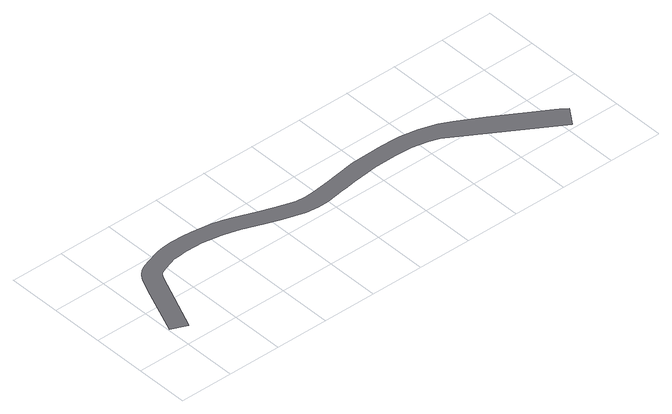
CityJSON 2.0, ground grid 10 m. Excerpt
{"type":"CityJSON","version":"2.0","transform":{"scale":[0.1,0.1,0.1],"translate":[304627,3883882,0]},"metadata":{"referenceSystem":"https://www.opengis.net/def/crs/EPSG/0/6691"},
"CityObjects":{
"road1":{"type":"Road","attributes":{"RoadStructureAttribute.sectionType":"1"},"geometry":[{"type":"MultiSurface","lod":"1","boundaries":[[[0,1,2,3,4,5,6,7,8,9,10,11,12,13,14,15,16,17,18,19,20,21,22,23,24,25,26,27,28,29,30,31,32,33,34,35,36,37,38,39,40,41,42,43,44,45,46,47,48,49,50,51,52,53,54,55,56,57,58,59,60,61,62,63,64]]]}]}
},
"vertices":[
[32,34,0],[72,130,0],[81,151,0],[85,156,0],[87,159,0],[88,159,0],[99,164,0],[124,172,0],[134,173,0],[150,174,0],[172,174,0],[183,173,0],[218,167,0],[235,163,0],[251,158,0],[288,144,0],[316,133,0],[356,121,0],[380,118,0],[401,119,0],[437,124,0],[443,125,0],[464,128,0],[495,132,0],[511,133,0],[554,134,0],[576,133,0],[587,132,0],[618,126,0],[636,119,0],[814,8,0],[837,40,0],[824,50,0],[818,54,0],[725,111,0],[679,138,0],[657,149,0],[625,159,0],[591,165,0],[578,166,0],[554,167,0],[510,166,0],[492,165,0],[452,159,0],[431,156,0],[398,152,0],[381,151,0],[362,153,0],[327,164,0],[299,174,0],[262,188,0],[244,195,0],[225,199,0],[187,205,0],[174,206,0],[149,207,0],[130,206,0],[116,203,0],[88,194,0],[74,189,0],[67,185,0],[59,177,0],[52,166,0],[42,143,0],[2,46,0]
]}
